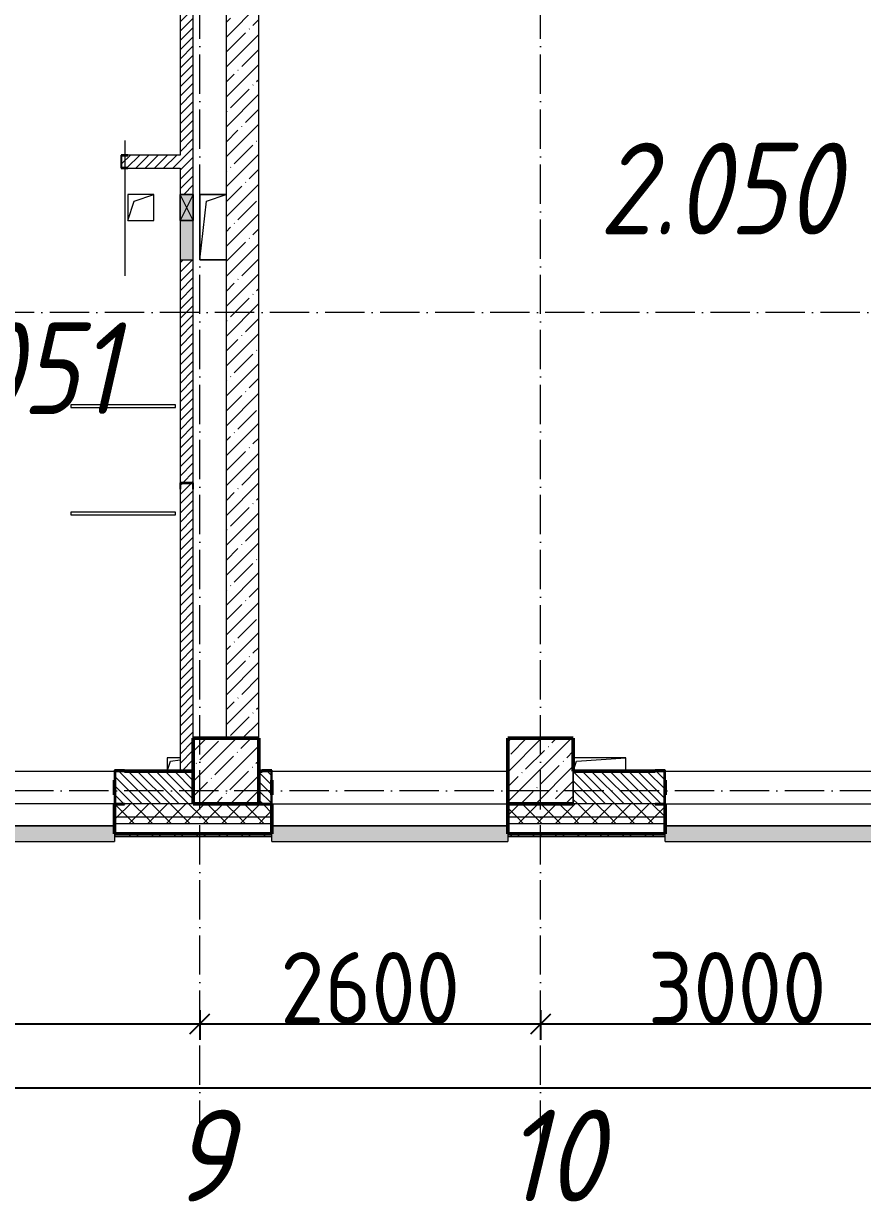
# Model space of a CAD drawing. Header units: millimetres. Extents: x -12989 to 629078, y -109036 to 555275.
# Drawn here: x 529673 to 536074, y 85832 to 94819 of the extents above; entities that cross this region are included whole.
import ezdxf

# ---------------------------------------------------------------- set-up
doc = ezdxf.new("R2010")
doc.units = ezdxf.units.MM
doc.linetypes.add('200_ШТРИХ_ш1п0_6_', pattern=[160, 100, -60])
doc.linetypes.add('50_200_ШТРИХ_1Т_ш5_п1_п1_', pattern=[700, 500, -100, 0, -100])
for name, color, linetype, lineweight in [('A-____-____-DIMS', 7, 'Continuous', 9), ('A-DETL-GENF-OTLN', 7, 'Continuous', 9), ('A-FLOR-____-OTLN', 7, 'Continuous', 9), ('A-GENM-____-MCUT', 7, 'Continuous', 25), ('A-GENM-____-OTLN', 7, 'Continuous', 9), ('A-GENM-____-OTLN-1', 7, 'Continuous', 25), ('A-GLAZ-____-OTLN', 7, 'Continuous', 9), ('A-WALL-____-MCUT-1', 7, 'Continuous', 9), ('A-WALL-____-MCUT-2', 7, 'Continuous', 50), ('A-WALL-____-MCUT-3', 7, 'Continuous', 9), ('A-WALL-____-OTLN', 7, 'Continuous', 9), ('A-WALL-____-PATT-1', 7, 'Continuous', 9), ('A-WALL-FNSH-MCUT-1', 7, 'Continuous', 9), ('S-COLS-____-MCUT', 7, 'Continuous', 50), ('S-COLS-____-OTLN', 7, 'Continuous', 9), ('S-GRID-____-IDEN', 7, 'Continuous', 9), ('S-GRID-____-OTLN-1', 7, '50_200_ШТРИХ_1Т_ш5_п1_п1_', 9), ('Марки помещений', 7, 'Continuous', 9)]:
    doc.layers.add(name, color=color, linetype=linetype, lineweight=lineweight)
for name, color, linetype, lineweight, true_color in [('A-DETL-GENF-OTLN-4', 9, '200_ШТРИХ_ш1п0_6_', 9, 0x808080), ('A-DETL-GENF-OTLN-5', 7, 'Continuous', 5, 0xc0c0c0), ('A-GLAZ-____-OTLN-1', 7, 'Continuous', 9, 0xc0c0c0)]:
    doc.layers.add(name, color=color, linetype=linetype, lineweight=lineweight, true_color=true_color)
doc.styles.add('ISOCPEUR_I', font='isocpeui.ttf', dxfattribs={"width": 0.9, "height": 2.5})
doc.styles.add('ISOCPEUR_I_3', font='isocpeui.ttf', dxfattribs={"width": 0.85, "height": 2.2})
doc.styles.add('ISOCPEUR_I_9', font='isocpeui.ttf', dxfattribs={"width": 0.9, "height": 250})
doc.styles.add('СПДС', font='isocpeur.ttf', dxfattribs={"width": 0.9})
doc.dimstyles.new('ISO-2_5_0_9К_БОЛЬШОЙ_ОСИ', dxfattribs={"dimscale": 304.8, "dimtxt": 248.995294, "dimasz": 0.492126, "dimexe": 0.393701, "dimexo": 0, "dimgap": 0, "dimtad": 1, "dimdec": 0, "dimzin": 0, "dimdsep": 46, "dimtxsty": 'ISOCPEUR_I_9', "dimblk1": 'OBLIQUE', "dimblk2": 'OBLIQUE', "dimsah": 1, "dimcen": 0.09, "dimdle": 0.393701, "dimazin": 0, "dimtfac": 1, "dimtdec": 4, "dimtix": 1, "dimtmove": 0, "dimatfit": 3, "dimfxl": 1, "dimtvp": 1, "dimtolj": 1, "dimtzin": 0, "dimarcsym": 2})
pattern_1 = [(45, (516567.8, 90784.41), (-114.0493, 114.0493), []), (45, (516681.85, 90784.41), (-114.0493, 114.0493), [201.612, -40.322, 3.353, -36.97])]
pattern_2 = [(45, (516567.8, 90784.41), (-70.71068, 70.71068), []), (135, (516567.8, 90784.41), (-70.71068, -70.71068), [])]
pattern_3 = [(135, (516567.8, 90784.41), (-35.35534, -35.35534), [])]
pattern_4 = [(45, (516567.8, 90784.41), (-35.35534, 35.35534), [])]

# ---------------------------------------------------------------- blocks, each defined once
blk = doc.blocks.new('BSC_Колонна _Прямоугольная - 500х500-V130-АР1_План отверстий 2 этажа в осях 1-64_А-ГГ')
at = {"layer": 'S-COLS-____-OTLN'}
h = blk.add_hatch(dxfattribs=at)
h.set_pattern_fill('FP_160', color=256, style=0, pattern_type=2)
h.set_pattern_definition([(45, (-14650, 1668.96), (-114.0493, 114.0493), []), (45, (-14535.95, 1668.96), (-114.0493, 114.0493), [201.612, -40.322, 3.353, -36.97])])
h.paths.add_polyline_path([(-250, -250), (250, -250), (250, 250), (-250, 250), (-250, -175.1)], flags=0)
at = {"layer": 'S-COLS-____-MCUT'}
for p, q in [((250, 250), (-250, 250)), ((-250, 250), (-250, -250)), ((250, -250), (250, 250)), ((-250, -250), (250, -250))]:
    blk.add_line(p, q, dxfattribs=at)
blk = doc.blocks.new('Фахверк_СКБ_Уголок - 250_2700-27497298-АР1_План отверстий 2 этажа в осях 1-64_А-ГГ')
at = {"layer": 'A-GENM-____-MCUT'}
for p, q in [((200, 181), (125, 181)), ((125, 181), (125, 106)), ((200, 175), (200, 181)), ((125, 106), (131, 106)), ((131, 106), (131, 175)), ((131, 175), (200, 175)), ((131, -6), (125, -6)), ((125, -6), (125, -81)), ((125, -81), (200, -81)), ((131, -75), (131, -6)), ((200, -75), (131, -75)), ((200, -81), (200, -75))]:
    blk.add_line(p, q, dxfattribs=at)
blk = doc.blocks.new('Фахверк_СКБ_Уголок - 250_2700_1-27501432-АР1_План отверстий 2 этажа в осях 1-64_А-ГГ')
at = {"layer": 'A-GENM-____-MCUT'}
for p, q in [((200, 181), (125, 181)), ((125, 181), (125, 106)), ((200, 175), (200, 181)), ((125, 106), (131, 106)), ((131, 106), (131, 175)), ((131, 175), (200, 175)), ((131, -6), (125, -6)), ((125, -6), (125, -81)), ((125, -81), (200, -81)), ((131, -75), (131, -6)), ((200, -75), (131, -75)), ((200, -81), (200, -75))]:
    blk.add_line(p, q, dxfattribs=at)
blk = doc.blocks.new('154_Фахверк_СКБ_Швеллер - Тип_100_3960-28331862-АР1_План отверстий 2 этажа в осях 1-64_А-ГГ')
at = {"layer": 'A-GENM-____-MCUT'}
for p, q in [((175, 50), (125, 50)), ((125, 50), (125, -50)), ((128, 47), (175, 47)), ((128, -47), (128, 47)), ((175, 47), (175, 50)), ((125, -50), (175, -50)), ((175, -47), (128, -47)), ((175, -50), (175, -47))]:
    blk.add_line(p, q, dxfattribs=at)
blk = doc.blocks.new('AR_Отверстие Ниша - Лючок-32406028-АР1_План отверстий 2 этажа в осях 1-64_А-ГГ')
at = {"layer": 'A-GLAZ-____-OTLN'}
blk.add_hatch(color=256, dxfattribs=at).paths.add_polyline_path([(250, 50), (-50, 50), (-50, -50), (250, -50)], flags=0)
for p, q in [((250, 50), (-50, 50)), ((250, -50), (250, 50)), ((-50, -50), (250, -50))]:
    blk.add_line(p, q, dxfattribs=at)
blk = doc.blocks.new('AR_Отверстие прямоугольное _в стене_ - AR_Отверстие прямоугольное _в стене__ВК-32405997-АР1_План отверстий 2 этажа в осях 1-64_А-ГГ')
at = {"layer": 'A-GLAZ-____-OTLN'}
blk.add_hatch(color=256, dxfattribs=at).paths.add_polyline_path([(100, 50), (-100, 50), (-100, -50), (100, -50)], flags=0)
at = {"layer": 'A-DETL-GENF-OTLN'}
for p, q in [((-100, -50), (-100, 50)), ((-100, 50), (100, 50)), ((100, 50), (-100, -50)), ((-100, 50), (100, -50)), ((100, 50), (-100, 50)), ((-100, 50), (-100, -50)), ((100, 50), (100, -50)), ((100, -50), (100, 50)), ((100, -50), (-100, -50)), ((-100, -50), (100, -50))]:
    blk.add_line(p, q, dxfattribs=at)
blk = doc.blocks.new('AR_Отверстие прямоугольное _в плите_ - AR_Отверстие прямоугольное _в плите_-30459207-АР1_План отверстий 2 этажа в осях 1-64_А-ГГ')
at = {"layer": 'A-GENM-____-OTLN'}
for p, q in [((100, 100), (-100, 100)), ((-100, 100), (-100, -100)), ((-50, 50), (100, 100)), ((100, -100), (100, 100)), ((-100, -100), (-50, 50)), ((-100, -100), (100, -100))]:
    blk.add_line(p, q, dxfattribs=at)
blk = doc.blocks.new('AR_Отверстие прямоугольное _в плите_ - AR_Отверстие прямоугольное _в плите_-V152-АР1_План отверстий 2 этажа в осях 1-64_А-ГГ')
at = {"layer": 'A-GENM-____-OTLN'}
for p, q in [((100, 250), (-100, 250)), ((-100, 250), (-100, -250)), ((-100, -250), (-50, 200)), ((-50, 200), (100, 250)), ((-100, -250), (100, -250))]:
    blk.add_line(p, q, dxfattribs=at)
blk = doc.blocks.new('AR_Отверстие прямоугольное _в плите_ - AR_Отверстие прямоугольное _в плите_-V160-АР1_План отверстий 2 этажа в осях 1-64_А-ГГ')
at = {"layer": 'A-GENM-____-OTLN'}
for p, q in [((0, 50), (-100, 50)), ((-100, 50), (-100, -50)), ((-100, -50), (-75, 25)), ((-75, 25), (0, 35.7))]:
    blk.add_line(p, q, dxfattribs=at)
blk = doc.blocks.new('AR_Отверстие прямоугольное _в плите_ - AR_Отверстие прямоугольное _в плите_-30511394-АР1_План отверстий 2 этажа в осях 1-64_А-ГГ')
at = {"layer": 'A-GENM-____-OTLN'}
for p, q in [((200, 50), (-200, 50)), ((-200, -50), (-175, 25)), ((-175, 25), (200, 50)), ((200, -50), (200, 50))]:
    blk.add_line(p, q, dxfattribs=at)
blk = doc.blocks.new('Отлив_СКБ - Отлив витража_120_НВФ-V194-АР1_План отверстий 2 этажа в осях 1-64_А-ГГ')
at = {"layer": 'A-GLAZ-____-OTLN-1'}
for points in [[(1800, -2), (1800, 0), (0, 0), (0, -2), (1544.5, -2)], [(1544.5, -120), (1800, -120), (1800, -2), (0, -2), (0, -120)]]:
    blk.add_hatch(color=256, dxfattribs=at).paths.add_polyline_path(points, flags=0)
at = {"layer": 'A-GLAZ-____-OTLN'}
for p, q in [((0, 0), (1800, 0)), ((1800, -2), (0, -2)), ((0, -120), (0, -83)), ((1800, -83), (1800, -120)), ((0, -120), (1800, -120))]:
    blk.add_line(p, q, dxfattribs=at)
blk = doc.blocks.new('Отлив_СКБ - Отлив витража_120_НВФ-31885283-АР1_План отверстий 2 этажа в осях 1-64_А-ГГ')
at = {"layer": 'A-GLAZ-____-OTLN-1'}
for points in [[(0, -2), (1000, -2), (1000, 0), (0, 0)], [(0, -120), (1000, -120), (1000, -2), (0, -2), (0, -85.5)]]:
    blk.add_hatch(color=256, dxfattribs=at).paths.add_polyline_path(points, flags=0)
at = {"layer": 'A-GLAZ-____-OTLN'}
for p, q in [((0, 0), (1000, 0)), ((1000, -2), (0, -2)), ((0, -120), (0, -83)), ((1000, -83), (1000, -120)), ((0, -120), (1000, -120))]:
    blk.add_line(p, q, dxfattribs=at)
blk = doc.blocks.new('DET_L_Имитация разреза_ISO2-5 - Влево-29864020-АР1_План отверстий 2 этажа в осях 1-64_А-ГГ')
at = {"layer": 'A-DETL-GENF-OTLN-5'}
blk.add_line((143.1, 0), (1176.9, 0), dxfattribs=at)
blk = doc.blocks.new('_Oblique')
at = {"color": 0, "linetype": 'ByBlock', "lineweight": -2}
blk.add_line((-0.5, -0.5), (0.5, 0.5), dxfattribs=at)
blk = doc.blocks.new('*D2909')
at = {"layer": 'A-____-____-DIMS', "color": 0, "lineweight": -2, "transparency": 16777216}
for p, q in [((293620.7, -90355.9), (293620.7, -90582)), ((298220.7, -90355.9), (298220.7, -90582)), ((293500.7, -90462), (298340.7, -90462))]:
    blk.add_line(p, q, dxfattribs=at)
at = {"layer": 'Defpoints', "color": 0, "transparency": 16777216}
for p in [(293620.7, -90355.9), (298220.7, -90355.9), (298220.7, -90462)]:
    blk.add_point(p, dxfattribs=at)
at = {"layer": 'A-____-____-DIMS', "color": 0, "lineweight": -2, "transparency": 16777216, "xscale": 150, "yscale": 150, "zscale": 150, "rotation": 180}
blk.add_blockref('_Oblique', (293620.7, -90462), dxfattribs=at)
at = {"layer": 'A-____-____-DIMS', "color": 0, "lineweight": -2, "transparency": 16777216, "xscale": 150, "yscale": 150, "zscale": 150}
blk.add_blockref('_Oblique', (298220.7, -90462), dxfattribs=at)
at = {"layer": 'A-____-____-DIMS', "color": 0, "transparency": 16777216, "insert": (295920.7, -90187.7), "char_height": 548.64, "attachment_point": 5, "style": 'СПДС'}
blk.add_mtext('\\A1;4600', dxfattribs=at)
blk = doc.blocks.new('*D2910')
at = {"layer": 'A-____-____-DIMS', "color": 0, "lineweight": -2, "transparency": 16777216}
for p, q in [((298220.7, -90355.9), (298220.7, -90582)), ((300820.7, -90355.9), (300820.7, -90582)), ((298100.7, -90462), (300940.7, -90462))]:
    blk.add_line(p, q, dxfattribs=at)
at = {"layer": 'Defpoints', "color": 0, "transparency": 16777216}
for p in [(298220.7, -90355.9), (300820.7, -90355.9), (300820.7, -90462)]:
    blk.add_point(p, dxfattribs=at)
at = {"layer": 'A-____-____-DIMS', "color": 0, "lineweight": -2, "transparency": 16777216, "xscale": 150, "yscale": 150, "zscale": 150, "rotation": 180}
blk.add_blockref('_Oblique', (298220.7, -90462), dxfattribs=at)
at = {"layer": 'A-____-____-DIMS', "color": 0, "lineweight": -2, "transparency": 16777216, "xscale": 150, "yscale": 150, "zscale": 150}
blk.add_blockref('_Oblique', (300820.7, -90462), dxfattribs=at)
at = {"layer": 'A-____-____-DIMS', "color": 0, "transparency": 16777216, "insert": (299520.7, -90187.7), "char_height": 548.64, "attachment_point": 5, "style": 'СПДС'}
blk.add_mtext('\\A1;2600', dxfattribs=at)
blk = doc.blocks.new('*D2911')
at = {"layer": 'A-____-____-DIMS', "color": 0, "lineweight": -2, "transparency": 16777216}
for p, q in [((300820.7, -90355.9), (300820.7, -90582)), ((303820.7, -90355.9), (303820.7, -90582)), ((300700.7, -90462), (303940.7, -90462))]:
    blk.add_line(p, q, dxfattribs=at)
at = {"layer": 'Defpoints', "color": 0, "transparency": 16777216}
for p in [(300820.7, -90355.9), (303820.7, -90355.9), (303820.7, -90462)]:
    blk.add_point(p, dxfattribs=at)
at = {"layer": 'A-____-____-DIMS', "color": 0, "lineweight": -2, "transparency": 16777216, "xscale": 150, "yscale": 150, "zscale": 150, "rotation": 180}
blk.add_blockref('_Oblique', (300820.7, -90462), dxfattribs=at)
at = {"layer": 'A-____-____-DIMS', "color": 0, "lineweight": -2, "transparency": 16777216, "xscale": 150, "yscale": 150, "zscale": 150}
blk.add_blockref('_Oblique', (303820.7, -90462), dxfattribs=at)
at = {"layer": 'A-____-____-DIMS', "color": 0, "transparency": 16777216, "insert": (302320.7, -90187.7), "char_height": 548.64, "attachment_point": 5, "style": 'СПДС'}
blk.add_mtext('\\A1;3000', dxfattribs=at)
blk = doc.blocks.new('*D2935')
at = {"layer": 'A-____-____-DIMS', "color": 0, "lineweight": -2, "transparency": 16777216}
for p, q in [((281420.7, -90844.1), (281420.7, -91070.2)), ((384920.7, -90844.1), (384920.7, -91070.2)), ((281300.7, -90950.2), (385040.7, -90950.2))]:
    blk.add_line(p, q, dxfattribs=at)
at = {"layer": 'Defpoints', "color": 0, "transparency": 16777216}
for p in [(281420.7, -90844.1), (384920.7, -90844.1), (384920.7, -90950.2)]:
    blk.add_point(p, dxfattribs=at)
at = {"layer": 'A-____-____-DIMS', "color": 0, "lineweight": -2, "transparency": 16777216, "xscale": 150, "yscale": 150, "zscale": 150, "rotation": 180}
blk.add_blockref('_Oblique', (281420.7, -90950.2), dxfattribs=at)
at = {"layer": 'A-____-____-DIMS', "color": 0, "lineweight": -2, "transparency": 16777216, "xscale": 150, "yscale": 150, "zscale": 150}
blk.add_blockref('_Oblique', (384920.7, -90950.2), dxfattribs=at)
at = {"layer": 'A-____-____-DIMS', "color": 0, "transparency": 16777216, "insert": (333170.7, -90675.9), "char_height": 548.64, "attachment_point": 5, "style": 'СПДС'}
blk.add_mtext('\\A1;103500', dxfattribs=at)
blk = doc.blocks.new('3эт')
at = {"layer": 'S-GRID-____-OTLN-1', "color": 251, "ltscale": 0.6, "true_color": 0x636466}
for p, q in [((298220.7, -91346.1), (298220.7, -36982.5)), ((300820.7, -91346.1), (300820.7, -36982.5)), ((387697.2, -85032.4), (279101.9, -85032.4)), ((387845.1, -88682.4), (279101.9, -88682.4))]:
    blk.add_line(p, q, dxfattribs=at)
at = {"layer": 'S-GRID-____-IDEN', "char_height": 700, "attachment_point": 1, "style": 'ISOCPEUR_I'}
for s, insert, width in [('\\fISOCPEUR|b0|i1|c204|p34|;\\W.9;9', (298001.8, -91116.3), 202.025), ('10', (300542.4, -91116.3), 346.329)]:
    blk.add_mtext(s, dxfattribs=dict(at, insert=insert, width=width))
at = {"layer": 'A-____-____-DIMS'}
for base, p1, p2, override, picture, middle in [((298220.7, -90462), (293620.7, -90355.9), (298220.7, -90355.9), {"dimtxt": 1.8, "dimpost": '<>', "dimtxsty": 'СПДС', "dimfxl": 4600}, '*D2909', (295920.7, -90187.7)), ((300820.7, -90462), (298220.7, -90355.9), (300820.7, -90355.9), {"dimtxt": 1.8, "dimpost": '<>', "dimtxsty": 'СПДС', "dimfxl": 2600}, '*D2910', (299520.7, -90187.7)), ((303820.7, -90462), (300820.7, -90355.9), (303820.7, -90355.9), {"dimtxt": 1.8, "dimpost": '<>', "dimtxsty": 'СПДС', "dimfxl": 3000}, '*D2911', (302320.7, -90187.7)), ((384920.7, -90950.2), (281420.7, -90844.1), (384920.7, -90844.1), {"dimtxt": 1.8, "dimpost": '<>', "dimtxsty": 'СПДС', "dimfxl": 103500}, '*D2935', (333170.7, -90675.9))]:
    dim = blk.add_linear_dim(base=base, p1=p1, p2=p2, dimstyle='ISO-2_5_0_9К_БОЛЬШОЙ_ОСИ', override=override, dxfattribs=at)
    dim.commit()
    dim.dimension.update_dxf_attribs({"geometry": picture, "text_midpoint": middle})

msp = doc.modelspace()

# ---------------------------------------------------------------- hatches: boundary and pattern name
at = {"layer": 'A-WALL-____-PATT-1'}
h = msp.add_hatch(dxfattribs=at)
h.set_pattern_fill('FP_5', color=256, style=0, pattern_type=2)
h.set_pattern_definition(pattern_4)
h.paths.add_polyline_path([(530867.7976, 89115.4504), (530967.7976, 89115.4504), (530967.7976, 91265.4504), (530964.7976, 91265.4504), (530964.7976, 91312.4504), (530870.7976, 91312.4504), (530870.7976, 91265.4504), (530867.7976, 91265.4504), (530867.7976, 89365.4504)], flags=0)
h.paths.add_polyline_path([(530967.7976, 91315.4504), (530967.7976, 93015.4504), (530867.7976, 93015.4504), (530867.7976, 91315.4504), (530964.7976, 91315.4504)], flags=0)
h.paths.add_polyline_path([(530967.7976, 93515.4504), (530967.7976, 95115.4504), (530867.7976, 95115.4504), (530867.7976, 93515.4504), (530872.1454, 93515.4504)], flags=0)
h.paths.add_polyline_path([(530922.0349, 95315.4504), (530967.7976, 95315.4504), (530967.7976, 95765.4504), (530867.7976, 95765.4504), (530867.7976, 95315.4504), (530920.4292, 95315.4504)], flags=0)
h.paths.add_polyline_path([(530967.7976, 96065.4504), (530967.7976, 96665.4504), (530867.7976, 96665.4504), (530867.7976, 96065.4504), (530947.4586, 96065.4504)], flags=0)
h = msp.add_hatch(dxfattribs=at)
h.set_pattern_fill('FP_25', color=256, style=0, pattern_type=2)
h.set_pattern_definition(pattern_1)
h.paths.add_polyline_path([(531217.7976, 89365.4504), (531467.7976, 89365.4504), (531467.7976, 96365.4504), (531217.7976, 96365.4504), (531217.7976, 89800.329)], flags=0)
h = msp.add_hatch(dxfattribs=at)
h.set_pattern_fill('FP_5', color=256, style=0, pattern_type=2)
h.set_pattern_definition(pattern_4)
h.paths.add_polyline_path([(530867.7976, 93715.4504), (530867.7976, 93815.4504), (530467.7976, 93815.4504), (530467.7976, 93812.4504), (530420.7976, 93812.4504), (530420.7976, 93718.4504), (530467.7976, 93718.4504), (530467.7976, 93715.4504), (530693.8223, 93715.4504)], flags=0)
h = msp.add_hatch(dxfattribs=at)
h.set_pattern_fill('FP_6', color=256, style=0, pattern_type=2)
h.set_pattern_definition(pattern_3)
h.paths.add_polyline_path([(529292.7976, 88865.4504), (529361.7976, 88866.2399), (529361.7976, 88934.4504), (529367.7976, 88934.4504), (529367.7976, 89046.4504), (529361.7976, 89046.4504), (529361.7976, 89115.4504), (527467.7976, 89115.4504), (527467.7976, 88865.4504), (528926.358, 88865.4504)], flags=0)
h.paths.add_polyline_path([(530442.7976, 88865.4504), (530967.7976, 88865.4504), (530967.7976, 89115.4504), (530373.7976, 89115.4504), (530373.7976, 89046.4504), (530367.7976, 89046.4504), (530367.7976, 88934.4504), (530373.7976, 88934.4504), (530373.7976, 88865.4504)], flags=0)
h = msp.add_hatch(dxfattribs=at)
h.set_pattern_fill('FP_6', color=256, style=0, pattern_type=2)
h.set_pattern_definition(pattern_3)
h.paths.add_polyline_path([(531492.7976, 88865.4504), (531561.7976, 88865.4504), (531561.7976, 88934.4504), (531567.7976, 88934.4504), (531567.7976, 89046.4504), (531561.7976, 89046.4504), (531561.7976, 89115.4504), (531467.7976, 89115.4504), (531467.7976, 88865.4504)], flags=0)
h = msp.add_hatch(dxfattribs=at)
h.set_pattern_fill('FP_6', color=256, style=0, pattern_type=2)
h.set_pattern_definition(pattern_3)
h.paths.add_polyline_path([(534561.7976, 88865.4504), (534561.7976, 88934.4504), (534567.7976, 88934.4504), (534567.7976, 89046.4504), (534561.7976, 89046.4504), (534561.7976, 89115.4504), (533867.7976, 89115.4504), (533867.7976, 88865.4504), (534492.7976, 88865.4504)], flags=0)
h = msp.add_hatch(dxfattribs=at)
h.set_pattern_fill('FP_1', color=256, style=0, pattern_type=2)
h.set_pattern_definition(pattern_2)
h.paths.add_polyline_path([(617817.7976, 88765.4504), (617817.7976, 88865.4504), (608792.7976, 88865.4504), (608792.7976, 88859.4504), (608717.7976, 88859.4504), (608717.7976, 88765.4504), (617317.7976, 88765.4504)], flags=0)
h.paths.add_polyline_path([(606917.7976, 88765.4504), (606917.7976, 88859.4504), (606842.7976, 88859.4504), (606842.7976, 88865.4504), (598967.7976, 88865.4504), (598967.7976, 88765.4504), (606694.7867, 88765.4504)], flags=0)
h.paths.add_polyline_path([(597467.7976, 88765.4504), (597967.7976, 88765.4504), (597967.7976, 88865.4504), (596842.7976, 88865.4504), (596842.7976, 88859.4504), (596767.7976, 88859.4504), (596767.7976, 88765.4504), (596842.7976, 88765.4504)], flags=0)
h.paths.add_polyline_path([(587567.7976, 88765.4504), (588967.7976, 88765.4504), (588967.7976, 88865.4504), (587642.7976, 88865.4504), (587642.7976, 88859.4504), (587567.7976, 88859.4504)], flags=0)
h.paths.add_polyline_path([(585417.7976, 88765.4504), (585767.7976, 88765.4504), (585767.7976, 88859.4504), (585692.7976, 88859.4504), (585692.7976, 88865.4504), (584642.7976, 88865.4504), (584642.7976, 88859.4504), (584567.7976, 88859.4504), (584567.7976, 88765.4504), (584917.7976, 88765.4504)], flags=0)
h.paths.add_polyline_path([(582767.4945, 88765.4504), (582767.4945, 88859.4504), (582692.7976, 88859.4504), (582692.7976, 88865.4504), (581642.7976, 88865.4504), (581642.7976, 88859.4504), (581567.7976, 88859.4504), (581567.7976, 88765.4504), (581950.2867, 88765.4504)], flags=0)
h.paths.add_polyline_path([(579767.7976, 88765.4504), (579767.7976, 88859.4504), (579692.7976, 88859.4504), (579692.7976, 88865.4504), (578642.7976, 88865.4504), (578642.7976, 88859.4504), (578567.7976, 88859.4504), (578567.7976, 88765.4504), (579299.0902, 88765.4504)], flags=0)
h.paths.add_polyline_path([(575917.7976, 88765.4504), (576767.7976, 88765.4504), (576767.7976, 88859.4504), (576692.7976, 88859.4504), (576692.7976, 88865.4504), (575642.7976, 88865.4504), (575642.7976, 88859.4504), (575567.7976, 88859.4504), (575567.7872, 88765.4504), (575764.1617, 88765.4504)], flags=0)
h.paths.add_polyline_path([(570461.7688, 88765.4504), (570767.7872, 88765.4504), (570767.7872, 88859.4504), (570692.7976, 88859.4504), (570692.7976, 88865.4504), (569642.7976, 88865.4504), (569642.7976, 88859.4504), (569567.7976, 88859.4504), (569567.7924, 88765.4504), (570417.7976, 88765.4504)], flags=0)
h.paths.add_polyline_path([(566567.7976, 88765.4504), (567767.7924, 88765.4504), (567767.7924, 88859.4504), (567692.7976, 88859.4504), (567692.7976, 88865.4504), (566642.7976, 88865.4504), (566642.7976, 88859.4504), (566567.7976, 88859.4504)], flags=0)
h.paths.add_polyline_path([(564275.6438, 88765.4504), (564767.7976, 88765.4504), (564767.7976, 88859.4504), (564692.7976, 88859.4504), (564692.7976, 88865.4504), (563642.7976, 88865.4504), (563642.7976, 88859.4504), (563567.7976, 88859.4504), (563567.7976, 88765.4504), (563642.7976, 88765.4504)], flags=0)
h.paths.add_polyline_path([(561624.4474, 88765.4504), (561767.7976, 88765.4504), (561767.7976, 88859.4504), (561692.7976, 88859.4504), (561692.7976, 88865.4504), (560642.7976, 88865.4504), (560642.7976, 88859.4504), (560567.7976, 88859.4504), (560567.7976, 88765.4504), (561417.7976, 88765.4504)], flags=0)
h.paths.add_polyline_path([(558767.7976, 88765.4504), (558767.7976, 88859.4504), (558692.7976, 88859.4504), (558692.7976, 88865.4504), (557642.7976, 88865.4504), (557642.7976, 88859.4504), (557567.7976, 88859.4504), (557567.7976, 88765.4504), (558692.7976, 88765.4504)], flags=0)
h.paths.add_polyline_path([(555767.7976, 88765.4504), (555767.7976, 88859.4504), (555692.7976, 88860.0933), (555692.7976, 88865.4504), (554367.7976, 88865.4504), (554367.7976, 88765.4504), (555761.7976, 88765.4504)], flags=0)
h.paths.add_polyline_path([(551367.7976, 88765.4504), (552567.7976, 88765.4504), (552567.7976, 88859.4504), (552492.7976, 88859.4504), (552492.7976, 88865.4504), (551367.7976, 88865.4504)], flags=0)
h.paths.add_polyline_path([(549561.7976, 88765.4504), (549567.7976, 88765.4504), (549567.7976, 88859.4504), (549492.7976, 88859.4504), (549492.7976, 88865.4504), (548442.7976, 88865.4504), (548442.7976, 88859.4504), (548367.7976, 88859.4504), (548368.4652, 88765.4504), (549492.7976, 88765.4504)], flags=0)
h.paths.add_polyline_path([(546492.7976, 88765.4504), (546567.7976, 88765.4504), (546567.7976, 88859.4504), (546492.7976, 88859.4504), (546492.7976, 88865.4504), (545367.7976, 88865.4504), (545367.7976, 88765.4504), (545867.7976, 88765.4504)], flags=0)
h.paths.add_polyline_path([(542867.7976, 88765.4504), (543567.7976, 88765.4504), (543567.7976, 88859.4504), (543492.7976, 88859.4504), (543492.7976, 88865.4504), (542367.7976, 88865.4504), (542367.7976, 88765.4504)], flags=0)
h.paths.add_polyline_path([(540567.7976, 88765.4504), (540567.7976, 88859.4504), (540492.7976, 88859.4504), (540492.7976, 88865.4504), (539442.7976, 88865.4504), (539442.7976, 88859.4504), (539367.7976, 88859.4504), (539367.7976, 88765.4504), (539531.1438, 88765.4504)], flags=0)
h.paths.add_polyline_path([(537492.7976, 88765.4504), (537567.7976, 88765.4504), (537567.7976, 88859.4504), (537492.7976, 88859.4504), (537492.7976, 88865.4504), (536367.7976, 88865.4504), (536367.7976, 88765.4504), (536879.9473, 88765.4504)], flags=0)
h.paths.add_polyline_path([(533367.7976, 88765.4504), (534567.7976, 88765.4504), (534567.7976, 88859.4504), (534492.7976, 88859.4504), (534492.7976, 88865.4504), (533367.7976, 88865.4504)], flags=0)
h.paths.add_polyline_path([(531567.7976, 88765.4504), (531567.7976, 88859.4504), (531492.7976, 88859.4504), (531492.7976, 88865.4504), (530442.7976, 88865.4504), (530442.7976, 88859.4504), (530367.7976, 88859.4504), (530367.7976, 88765.4504), (531467.7976, 88765.4504)], flags=0)
h.paths.add_polyline_path([(529367.7976, 88765.4504), (529367.7976, 88859.4504), (529292.7976, 88859.4504), (529292.7976, 88865.4504), (524042.7976, 88865.4504), (524042.7976, 88859.4504), (523967.7976, 88859.4504), (523967.7976, 88765.4504), (528926.358, 88765.4504)], flags=0)
h.paths.add_polyline_path([(521867.7976, 88765.4504), (522967.7976, 88765.4504), (522967.7976, 88859.4504), (522892.7976, 88859.4504), (522892.7976, 88865.4504), (514117.7976, 88865.4504), (514117.7976, 88765.4504), (521856.5009, 88765.4504)], flags=0)
h = msp.add_hatch(dxfattribs=at)
h.set_pattern_fill('FP_1', color=256, style=0, pattern_type=2)
h.set_pattern_definition(pattern_2)
h.paths.add_polyline_path([(617817.7976, 88715.4504), (617917.7976, 88715.4504), (617917.7976, 88765.4504), (608717.7976, 88765.4504), (608717.7976, 88715.4504), (617299.5724, 88715.4504)], flags=0)
h.paths.add_polyline_path([(605811.0546, 88715.4504), (606917.7976, 88715.4504), (606917.7976, 88765.4504), (598967.7976, 88765.4504), (598967.7976, 88715.4504), (604927.3224, 88715.4504)], flags=0)
h.paths.add_polyline_path([(596767.7976, 88715.4504), (597967.7976, 88715.4504), (597967.7976, 88765.4504), (596767.7976, 88765.4504)], flags=0)
h.paths.add_polyline_path([(588967.7976, 88715.4504), (588967.7976, 88765.4504), (587567.7976, 88765.4504), (587567.7976, 88715.4504), (588136.4117, 88715.4504)], flags=0)
h.paths.add_polyline_path([(585767.7976, 88715.4504), (585767.7976, 88765.4504), (584567.7976, 88765.4504), (584567.7976, 88715.4504), (585485.2152, 88715.4504)], flags=0)
h.paths.add_polyline_path([(581950.2867, 88715.4504), (582767.4945, 88715.4504), (582767.4945, 88765.4504), (581567.7976, 88765.4504), (581567.7976, 88715.4504)], flags=0)
h.paths.add_polyline_path([(579767.7976, 88715.4504), (579767.7976, 88765.4504), (578567.7976, 88765.4504), (578567.7976, 88715.4504), (579299.0902, 88715.4504)], flags=0)
h.paths.add_polyline_path([(576647.8938, 88715.4504), (576767.7976, 88715.4504), (576767.7976, 88765.4504), (575567.7872, 88765.4504), (575567.7872, 88715.4504), (575764.1617, 88715.4504)], flags=0)
h.paths.add_polyline_path([(570767.7872, 88715.4504), (570767.7872, 88765.4504), (569567.7924, 88765.4504), (569567.7924, 88715.4504), (570461.7688, 88715.4504)], flags=0)
h.paths.add_polyline_path([(567767.7924, 88715.4504), (567767.7924, 88765.4504), (566567.7976, 88765.4504), (566567.7976, 88715.4504), (566926.8402, 88715.4504)], flags=0)
h.paths.add_polyline_path([(563567.7976, 88715.4504), (564767.7976, 88715.4504), (564767.7976, 88765.4504), (563567.7976, 88765.4504)], flags=0)
h.paths.add_polyline_path([(561624.4474, 88715.4504), (561767.7976, 88715.4504), (561767.7976, 88765.4504), (560567.7976, 88765.4504), (560567.7976, 88715.4504), (560740.7152, 88715.4504)], flags=0)
h.paths.add_polyline_path([(558767.7976, 88715.4504), (558767.7976, 88765.4504), (557567.7976, 88765.4504), (557567.7976, 88715.4504), (558089.5188, 88715.4504)], flags=0)
h.paths.add_polyline_path([(555438.3224, 88715.4504), (555767.7976, 88715.4504), (555767.7976, 88765.4504), (554367.7976, 88765.4504), (554367.7976, 88715.4504), (554554.5902, 88715.4504)], flags=0)
h.paths.add_polyline_path([(552567.7976, 88715.4504), (552567.7976, 88765.4504), (551367.7976, 88765.4504), (551367.7976, 88715.4504), (551903.3938, 88715.4504)], flags=0)
h.paths.add_polyline_path([(549567.7976, 88715.4504), (549567.7976, 88765.4504), (548367.7976, 88765.4504), (548368.4652, 88715.4504)], flags=0)
h.paths.add_polyline_path([(546567.7976, 88715.4504), (546567.7976, 88765.4504), (545367.7976, 88765.4504), (545367.7976, 88715.4504)], flags=0)
h.paths.add_polyline_path([(542367.7976, 88715.4504), (543567.7976, 88715.4504), (543567.7976, 88765.4504), (542367.7976, 88765.4504)], flags=0)
h.paths.add_polyline_path([(540567.7976, 88715.4504), (540567.7976, 88765.4504), (539367.7976, 88765.4504), (539367.7976, 88715.4504), (539531.1438, 88715.4504)], flags=0)
h.paths.add_polyline_path([(537567.7976, 88715.4504), (537567.7976, 88765.4504), (536367.7976, 88765.4504), (536367.7976, 88715.4504), (536879.9473, 88715.4504)], flags=0)
h.paths.add_polyline_path([(534567.7976, 88715.4504), (534567.7976, 88765.4504), (533367.7976, 88765.4504), (533367.7976, 88715.4504), (534228.7509, 88715.4504)], flags=0)
h.paths.add_polyline_path([(531567.7976, 88715.4504), (531567.7976, 88765.4504), (530367.7976, 88765.4504), (530367.7976, 88715.4504), (530693.8223, 88715.4504)], flags=0)
h.paths.add_polyline_path([(529367.7976, 88715.4504), (529367.7976, 88765.4504), (523967.7976, 88765.4504), (523967.7976, 88715.4504), (528926.358, 88715.4504)], flags=0)
h.paths.add_polyline_path([(522967.7976, 88715.4504), (522967.7976, 88765.4504), (514017.7976, 88765.4504), (514017.7976, 88715.4504), (521856.5009, 88715.4504)], flags=0)
h = msp.add_hatch(dxfattribs=at)
h.set_pattern_fill('FP_3', color=256, style=0, pattern_type=2)
h.set_pattern_definition([(45, (516567.8, 90784.41), (-85.5366, 85.5366), []), (45, (516624.82, 90784.41), (-85.5366, 85.5366), [])])
h.paths.add_polyline_path([(554368.7976, 88615.4504), (554882.7976, 88615.4504), (554882.7976, 88635.4504), (554368.7976, 88635.4504)], flags=0)
h.paths.add_polyline_path([(551903.3938, 88615.4504), (552567.7976, 88615.4504), (552567.7976, 88635.4504), (551367.7976, 88635.4504), (551367.7976, 88615.4504)], flags=0)
h.paths.add_polyline_path([(549567.7976, 88615.4504), (549567.7976, 88635.4504), (548368.7976, 88635.4504), (548368.7976, 88615.4504)], flags=0)
h.paths.add_polyline_path([(546567.7976, 88615.4504), (546567.7976, 88635.4504), (545367.7976, 88635.4504), (545367.7976, 88615.4504)], flags=0)
h.paths.add_polyline_path([(543066.0723, 88615.4504), (543567.7976, 88615.4504), (543567.7976, 88635.4504), (542368.7976, 88635.4504), (542368.7976, 88615.4504)], flags=0)
h.paths.add_polyline_path([(540567.7976, 88615.4504), (540567.7976, 88635.4504), (539367.7976, 88635.4504), (539367.7976, 88615.4504), (539531.1438, 88615.4504)], flags=0)
h.paths.add_polyline_path([(536879.9473, 88615.4504), (537567.7976, 88615.4504), (537567.7976, 88635.4504), (536367.7976, 88635.4504), (536367.7976, 88615.4504)], flags=0)
h.paths.add_polyline_path([(534228.7509, 88615.4504), (534567.7976, 88615.4504), (534567.7976, 88635.4504), (533367.7976, 88635.4504), (533367.7976, 88615.4504)], flags=0)
h.paths.add_polyline_path([(530693.8223, 88615.4504), (531567.7976, 88615.4504), (531567.7976, 88635.4504), (530367.7976, 88635.4504), (530367.7976, 88615.4504)], flags=0)
h.paths.add_polyline_path([(528926.358, 88615.4504), (529367.7976, 88615.4504), (529367.7976, 88635.4504), (523967.7976, 88635.4504), (523967.7976, 88615.4504), (527158.8938, 88615.4504)], flags=0)
h.paths.add_polyline_path([(521856.5009, 88615.4504), (522967.7976, 88615.4504), (522967.7976, 88635.4504), (513887.7976, 88635.4504), (513887.7976, 88615.4504), (520089.0366, 88615.4504)], flags=0)
at = {"layer": 'S-COLS-____-OTLN'}
h = msp.add_hatch(dxfattribs=at)
h.set_pattern_fill('FP_25', color=256, style=0, pattern_type=2)
h.set_pattern_definition(pattern_1)
h.paths.add_polyline_path([(533367.7976, 88865.4504), (533867.7976, 88865.4504), (533867.7976, 89365.4504), (533367.7976, 89365.4504)], flags=0)

# ---------------------------------------------------------------- linework, layer by layer
at = {"layer": 'A-FLOR-____-OTLN'}
for p, q in [((531017.7976, 93515.4504), (531217.7976, 93515.4504)), ((531017.7976, 93015.4504), (531017.7976, 93515.4504)), ((531217.7976, 93015.4504), (531017.7976, 93015.4504))]:
    msp.add_line(p, q, dxfattribs=at)
at = {"layer": 'A-WALL-____-MCUT-1'}
for p, q in [((531217.7976, 96365.4504), (531217.7976, 89365.4504)), ((531467.7976, 89365.4504), (531467.7976, 96365.4504))]:
    msp.add_line(p, q, dxfattribs=at)
at = {"layer": 'A-WALL-____-MCUT-2'}
for p, q in [((530967.7976, 89115.4504), (530442.7976, 89115.4504)), ((531492.7976, 89115.4504), (531467.7976, 89115.4504)), ((534492.7976, 89115.4504), (533867.7976, 89115.4504)), ((530367.7976, 89046.4504), (530367.7976, 88934.4504)), ((531567.7976, 88934.4504), (531567.7976, 89046.4504)), ((534567.7976, 88934.4504), (534567.7976, 89046.4504)), ((530367.7976, 88859.4504), (530367.7976, 88635.4504)), ((531492.7976, 88865.4504), (531467.7976, 88865.4504)), ((531567.7976, 88635.4504), (531567.7976, 88859.4504)), ((533867.7976, 88865.4504), (533367.7976, 88865.4504)), ((533367.7976, 88865.4504), (533367.7976, 88635.4504)), ((534567.7976, 88635.4504), (534567.7976, 88859.4504)), ((530367.7976, 88635.4504), (531567.7976, 88635.4504)), ((533367.7976, 88635.4504), (534567.7976, 88635.4504))]:
    msp.add_line(p, q, dxfattribs=at)
at = {"layer": 'A-WALL-____-MCUT-3'}
for p, q in [((533867.7976, 89115.4504), (533867.7976, 88865.4504)), ((530967.7976, 88865.4504), (530442.7976, 88865.4504)), ((534492.7976, 88865.4504), (533867.7976, 88865.4504)), ((530367.7976, 88765.4504), (531567.7976, 88765.4504)), ((530367.7976, 88715.4504), (531567.7976, 88715.4504)), ((533367.7976, 88765.4504), (534567.7976, 88765.4504)), ((533367.7976, 88715.4504), (534567.7976, 88715.4504))]:
    msp.add_line(p, q, dxfattribs=at)
at = {"layer": 'A-WALL-____-OTLN'}
for p, q in [((529367.7976, 89115.4504), (530367.7976, 89115.4504)), ((531567.7976, 89115.4504), (533367.7976, 89115.4504)), ((534567.7976, 89115.4504), (536367.7976, 89115.4504)), ((530367.7976, 88865.4504), (529367.7976, 88865.4504)), ((531567.7976, 88865.4504), (533367.7976, 88865.4504)), ((534567.7976, 88865.4504), (536367.7976, 88865.4504))]:
    msp.add_line(p, q, dxfattribs=at)
at = {"layer": 'A-WALL-FNSH-MCUT-1'}
for p, q in [((530867.7976, 95115.4504), (530867.7976, 93815.4504)), ((530967.7976, 93515.4504), (530967.7976, 95115.4504)), ((530867.7976, 93815.4504), (530467.7976, 93815.4504)), ((530467.7976, 93715.4504), (530867.7976, 93715.4504)), ((530867.7976, 93715.4504), (530867.7976, 93515.4504)), ((530867.7976, 93015.4504), (530867.7976, 91315.4504)), ((530967.7976, 91315.4504), (530967.7976, 93015.4504)), ((530832.7976, 91910.4504), (530032.7976, 91910.4504)), ((530032.7976, 91910.4504), (530032.7976, 91890.4504)), ((530032.7976, 91890.4504), (530832.7976, 91890.4504)), ((530832.7976, 91890.4504), (530832.7976, 91910.4504)), ((530867.7976, 91265.4504), (530867.7976, 89115.4504)), ((530967.7976, 89365.4504), (530967.7976, 91265.4504)), ((530832.7976, 91090.4504), (530032.7976, 91090.4504)), ((530032.7976, 91090.4504), (530032.7976, 91070.4504)), ((530032.7976, 91070.4504), (530832.7976, 91070.4504)), ((530832.7976, 91070.4504), (530832.7976, 91090.4504)), ((530367.7976, 88635.4504), (530367.7976, 88615.4504)), ((531567.7976, 88615.4504), (531567.7976, 88635.4504)), ((533367.7976, 88635.4504), (533367.7976, 88615.4504)), ((534567.7976, 88615.4504), (534567.7976, 88635.4504)), ((530367.7976, 88615.4504), (531567.7976, 88615.4504)), ((533367.7976, 88615.4504), (534567.7976, 88615.4504))]:
    msp.add_line(p, q, dxfattribs=at)
at = {"layer": 'S-COLS-____-MCUT'}
for p, q in [((533867.7976, 89365.4504), (533367.7976, 89365.4504)), ((533367.7976, 89365.4504), (533367.7976, 88865.4504)), ((533867.7976, 89115.4504), (533867.7976, 89365.4504)), ((533367.7976, 88865.4504), (533867.7976, 88865.4504))]:
    msp.add_line(p, q, dxfattribs=at)
at = {"layer": 'S-COLS-____-OTLN'}
msp.add_line((533867.7976, 88865.4504), (533867.7976, 89115.4504), dxfattribs=at)

# ---------------------------------------------------------------- block references
msp.add_blockref('3эт', (232797.0902, 177647.8646))
at = {"layer": 'A-DETL-GENF-OTLN-4', "rotation": 270.0000000000005}
msp.add_blockref('DET_L_Имитация разреза_ISO2-5 - Влево-29864020-АР1_План отверстий 2 этажа в осях 1-64_А-ГГ', (530446.7226, 94071.3233), dxfattribs=at)
at = {"layer": 'A-GENM-____-OTLN'}
for name, p in [('AR_Отверстие прямоугольное _в плите_ - AR_Отверстие прямоугольное _в плите_-30459207-АР1_План отверстий 2 этажа в осях 1-64_А-ГГ', (530567.7976, 93415.4504)), ('AR_Отверстие прямоугольное _в плите_ - AR_Отверстие прямоугольное _в плите_-V152-АР1_План отверстий 2 этажа в осях 1-64_А-ГГ', (531117.7976, 93265.4504)), ('AR_Отверстие прямоугольное _в плите_ - AR_Отверстие прямоугольное _в плите_-V160-АР1_План отверстий 2 этажа в осях 1-64_А-ГГ', (530867.7976, 89165.4504)), ('AR_Отверстие прямоугольное _в плите_ - AR_Отверстие прямоугольное _в плите_-30511394-АР1_План отверстий 2 этажа в осях 1-64_А-ГГ', (534067.7976, 89165.4504))]:
    msp.add_blockref(name, p, dxfattribs=at)
at = {"layer": 'A-GENM-____-OTLN-1'}
for name, p in [('154_Фахверк_СКБ_Швеллер - Тип_100_3960-28331862-АР1_План отверстий 2 этажа в осях 1-64_А-ГГ', (530292.7976, 93765.4504)), ('Фахверк_СКБ_Уголок - 250_2700-27497298-АР1_План отверстий 2 этажа в осях 1-64_А-ГГ', (530242.7976, 88940.4504))]:
    msp.add_blockref(name, p, dxfattribs=at)
for name, p, rotation in [('154_Фахверк_СКБ_Швеллер - Тип_100_3960-28331862-АР1_План отверстий 2 этажа в осях 1-64_А-ГГ', (530917.7976, 91440.4504), 269.9999999999997), ('Фахверк_СКБ_Уголок - 250_2700_1-27501432-АР1_План отверстий 2 этажа в осях 1-64_А-ГГ', (531692.7976, 89040.4504), 180), ('Фахверк_СКБ_Уголок - 250_2700-27497298-АР1_План отверстий 2 этажа в осях 1-64_А-ГГ', (534692.7976, 89040.4504), 180)]:
    msp.add_blockref(name, p, dxfattribs=dict(at, rotation=rotation))
at = {"layer": 'A-GLAZ-____-OTLN', "rotation": 269.9999999999997}
for name, p in [('AR_Отверстие прямоугольное _в стене_ - AR_Отверстие прямоугольное _в стене__ВК-32405997-АР1_План отверстий 2 этажа в осях 1-64_А-ГГ', (530917.7976, 93415.4504)), ('AR_Отверстие Ниша - Лючок-32406028-АР1_План отверстий 2 этажа в осях 1-64_А-ГГ', (530917.7976, 93265.4504))]:
    msp.add_blockref(name, p, dxfattribs=at)
at = {"layer": 'A-GLAZ-____-OTLN'}
for name, p in [('Отлив_СКБ - Отлив витража_120_НВФ-31885283-АР1_План отверстий 2 этажа в осях 1-64_А-ГГ', (529367.7976, 88698.4504)), ('Отлив_СКБ - Отлив витража_120_НВФ-V194-АР1_План отверстий 2 этажа в осях 1-64_А-ГГ', (531567.7976, 88698.4504)), ('Отлив_СКБ - Отлив витража_120_НВФ-V194-АР1_План отверстий 2 этажа в осях 1-64_А-ГГ', (534567.7976, 88698.4504))]:
    msp.add_blockref(name, p, dxfattribs=at)
at = {"layer": 'S-COLS-____-OTLN'}
msp.add_blockref('BSC_Колонна _Прямоугольная - 500х500-V130-АР1_План отверстий 2 этажа в осях 1-64_А-ГГ', (531217.7976, 89115.4504), dxfattribs=at)

# ---------------------------------------------------------------- texts
at = {"layer": 'Марки помещений', "char_height": 700, "attachment_point": 1, "style": 'ISOCPEUR_I_3'}
for s, insert, width in [('2.050', (534064.5928, 93910.0216), 785.65375), ('2.051', (528666.5738, 92539.0163), 737.5525)]:
    msp.add_mtext(s, dxfattribs=dict(at, insert=insert, width=width))

doc.saveas('drawing.dxf')
